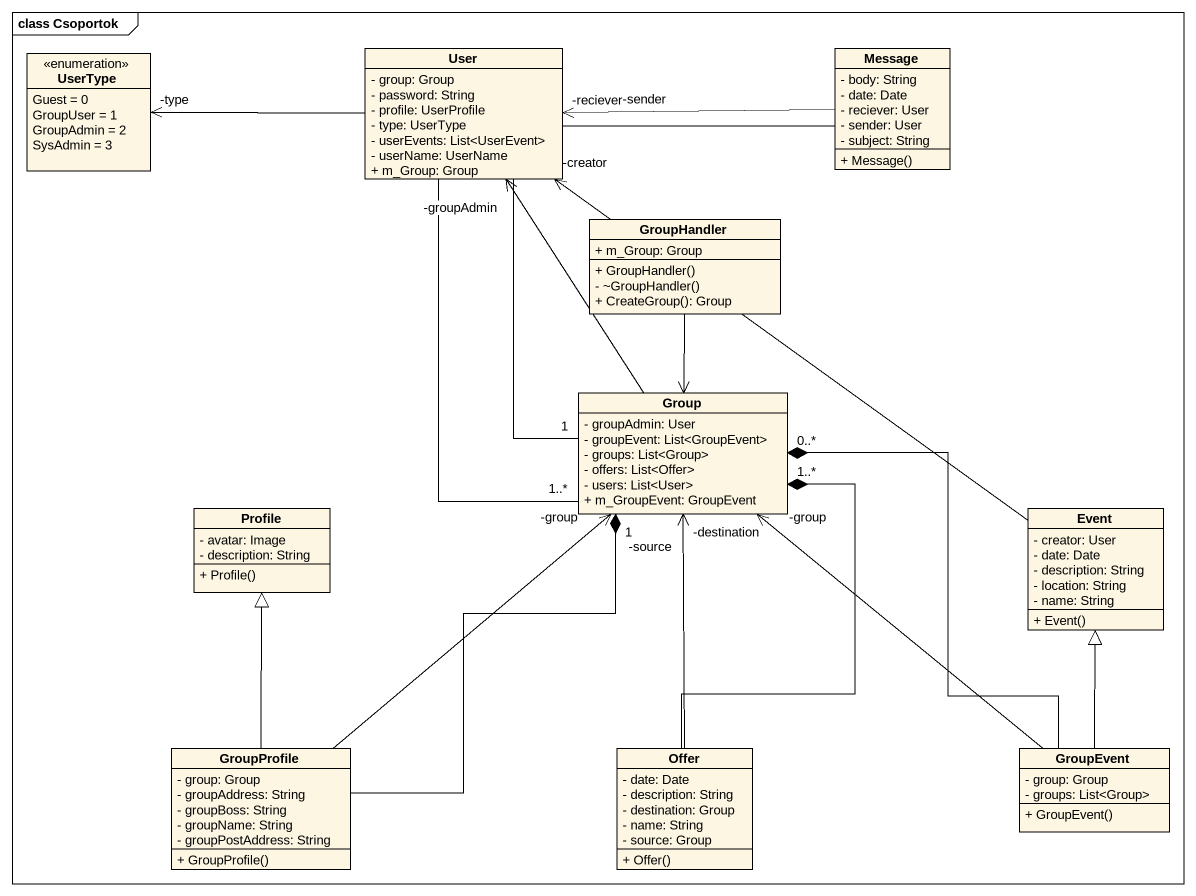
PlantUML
@startuml
mainframe class Csoportok
hide circle
hide empty members
skinparam classAttributeIconSize 0
enum UserType {
  Guest = 0
  GroupUser = 1
  GroupAdmin = 2
  SysAdmin = 3
}
class User {
  - group: Group
  - password: String
  - profile: UserProfile
  - type: UserType
  - userEvents: List<UserEvent>
  - userName: UserName
  + m_Group: Group
}
class Message {
  - body: String
  - date: Date
  - reciever: User
  - sender: User
  - subject: String
  + Message()
}
class GroupHandler {
  + m_Group: Group
  + GroupHandler()
  - ~GroupHandler()
  + CreateGroup(): Group
}
class "Group" as Group_ {
  - groupAdmin: User
  - groupEvent: List<GroupEvent>
  - groups: List<Group>
  - offers: List<Offer>
  - users: List<User>
  + m_GroupEvent: GroupEvent
}
class Profile {
  - avatar: Image
  - description: String
  + Profile()
}
class Event {
  - creator: User
  - date: Date
  - description: String
  - location: String
  - name: String
  + Event()
}
class GroupProfile {
  - group: Group
  - groupAddress: String
  - groupBoss: String
  - groupName: String
  - groupPostAddress: String
  + GroupProfile()
}
class Offer {
  - date: Date
  - description: String
  - destination: Group
  - name: String
  - source: Group
  + Offer()
}
class GroupEvent {
  - group: Group
  - groups: List<Group>
  + GroupEvent()
}
UserType -right- User
User -left-> "-type" UserType
User -right- Message
User -- "1" Group_
User -- "1..*" Group_
Message -left-> "-reciever" User
Message -left-> "-sender" User
GroupHandler --> Group_
Group_ -up-> "-groupAdmin" User
Event -up-> "-creator" User
GroupProfile -up-* "1" Group_
GroupProfile -up-> "-group" Group_
GroupProfile -up-|> Profile
Offer -up-* "1..*" Group_
Offer -up-> "-destination" Group_
Offer -up-> "-source" Group_
GroupEvent -up-* "0..*" Group_
GroupEvent -up-> "-group" Group_
GroupEvent -up-|> Event
@enduml
